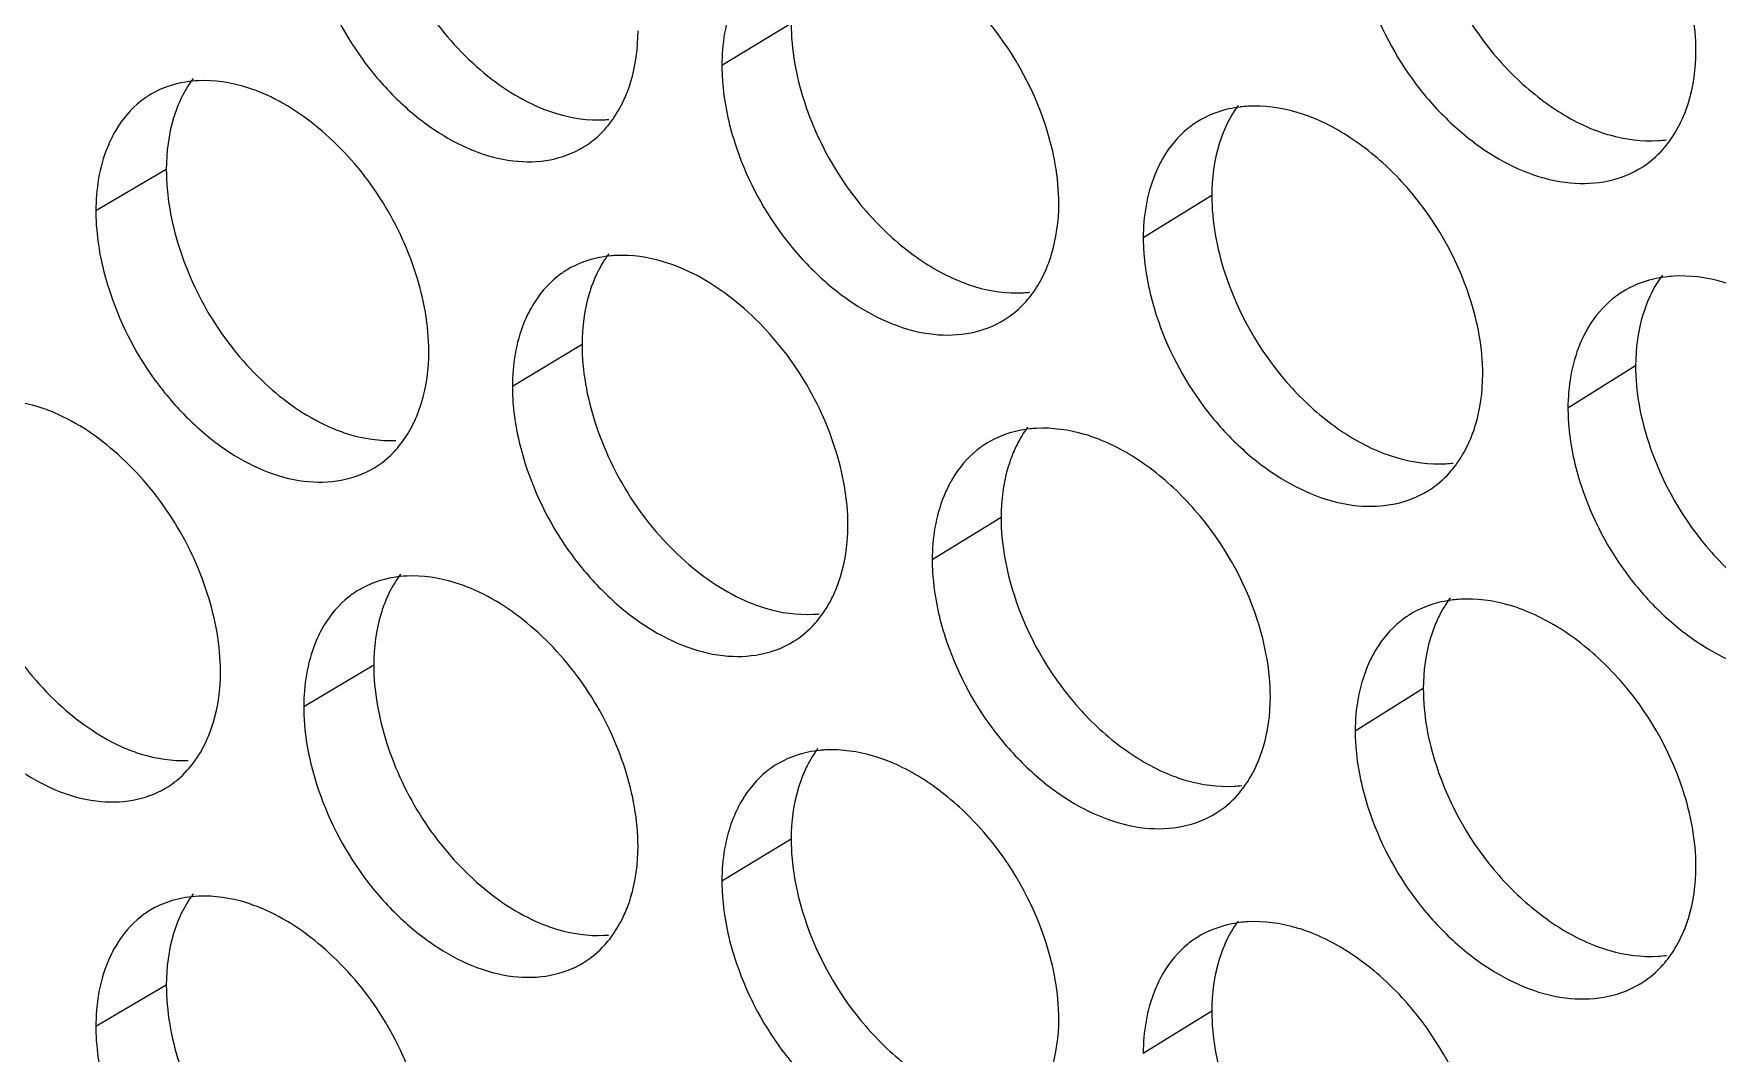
# Model space of a CAD drawing. Header units: millimetres. Extents: x 1177 to 4147, y 93 to 2194.
# Drawn here: x 2615.09 to 2631.35, y 884.66 to 894.5 of the extents above; entities that cross this region are included whole.
import ezdxf

# ---------------------------------------------------------------- set-up
doc = ezdxf.new("R2010")
doc.units = ezdxf.units.MM
doc.header["$LTSCALE"] = 0.1
doc.layers.get('0').update_dxf_attribs({"lineweight": 13})
doc.layers.add('标注', color=251, linetype='Continuous', lineweight=9)

# ---------------------------------------------------------------- blocks, each defined once
blk = doc.blocks.new('02')
at = {"layer": '标注'}
for p, q in [((4515.425, 869.27), (4514.47, 868.691)), ((4506.808, 867.255), (4505.836, 866.684)), ((4506.808, 867.255), (4505.836, 866.684)), ((4521.226, 866.896), (4520.281, 866.314)), ((4512.541, 864.841), (4511.58, 864.265)), ((4512.541, 864.841), (4511.58, 864.265)), ((4527.071, 864.55), (4526.138, 863.963)), ((4518.32, 862.454), (4517.37, 861.874)), ((4518.32, 862.454), (4517.37, 861.874)), ((4509.669, 860.42), (4508.703, 859.846)), ((4524.143, 860.095), (4523.204, 859.51)), ((4524.143, 860.095), (4523.204, 859.51)), ((4515.425, 858.02), (4514.47, 857.441)), ((4506.808, 856.005), (4505.836, 855.434)), ((4521.226, 855.646), (4520.281, 855.064))]:
    blk.add_line(p, q, dxfattribs=at)
for centre, radius, start, end in [((4512.763, 869.58), 1.64, 272.8765, 275.2009), ((4521.82, 866.451), 1.68, 93.2591, 96.8777), ((4527.279, 869.34), 1.689, 273.4759, 277.4824), ((4513.09, 864.418), 1.654, 92.9003, 95.1818), ((4513.09, 864.418), 1.654, 92.9003, 95.1818), ((4527.696, 864.084), 1.703, 93.4995, 97.4403), ((4518.536, 867.211), 1.657, 273.1165, 276.3409), ((4518.899, 862.016), 1.671, 93.1402, 96.3143), ((4518.899, 862.016), 1.671, 93.1402, 96.3143), ((4524.353, 864.876), 1.681, 273.3584, 276.8634), ((4524.753, 859.635), 1.695, 93.382, 96.8256), ((4524.753, 859.635), 1.695, 93.382, 96.8256), ((4515.644, 862.767), 1.649, 272.9969, 275.7719), ((4515.644, 862.767), 1.649, 272.9969, 275.7719), ((4515.989, 857.589), 1.662, 93.0207, 95.749), ((4521.439, 860.412), 1.666, 273.2354, 276.9082), ((4521.439, 860.412), 1.666, 273.2354, 276.9082), ((4521.82, 855.201), 1.68, 93.2591, 96.8777), ((4512.763, 858.33), 1.64, 272.8765, 275.2009), ((4527.279, 858.09), 1.689, 273.4759, 277.4824), ((4527.279, 858.09), 1.689, 273.4759, 277.4824)]:
    blk.add_arc(centre, radius, start, end, dxfattribs=at)
for points, knots in [([(4527.903, 868.888), (4527.903, 869.249), (4527.725, 870.188), (4527.096, 871.278), (4526.268, 872.045), (4525.793, 872.323), (4525.55, 872.42)], [0, 0, 0, 0, 0.242965, 0.633489, 0.824097, 1, 1, 1, 1]), ([(4509.669, 871.67), (4509.669, 871.309), (4509.808, 870.56), (4510.296, 869.526), (4511.027, 868.664), (4511.644, 868.243), (4511.966, 868.108)], [0, 0, 0, 0, 0.243882, 0.505596, 0.764283, 1, 1, 1, 1]), ([(4524.143, 871.345), (4524.143, 870.984), (4524.32, 870.046), (4524.944, 868.954), (4525.769, 868.186), (4526.243, 867.907), (4526.485, 867.81)], [0, 0, 0, 0, 0.243267, 0.6339, 0.824316, 1, 1, 1, 1]), ([(4519.116, 866.787), (4519.116, 867.148), (4518.939, 868.087), (4518.318, 869.181), (4517.499, 869.954), (4517.029, 870.237), (4516.789, 870.335)], [0, 0, 0, 0, 0.243452, 0.63453, 0.824864, 1, 1, 1, 1]), ([(4508.88, 870.028), (4509.023, 869.578), (4509.35, 868.933), (4509.962, 868.227), (4510.615, 867.683), (4511.366, 867.348), (4512.099, 867.362), (4512.418, 867.479), (4512.556, 867.562)], [0, 0, 0, 0, 0.285826, 0.427621, 0.562871, 0.799523, 0.902937, 1, 1, 1, 1]), ([(4514.748, 869.807), (4514.702, 869.73), (4514.532, 869.382), (4514.47, 868.987), (4514.47, 868.691)], [0, 0, 0, 0, 0.232969, 1, 1, 1, 1]), ([(4523.385, 869.694), (4523.532, 869.241), (4523.869, 868.595), (4524.5, 867.895), (4525.173, 867.357), (4525.946, 867.037), (4526.693, 867.071), (4527.017, 867.198), (4527.156, 867.286)], [0, 0, 0, 0, 0.283814, 0.425007, 0.559995, 0.797345, 0.901745, 1, 1, 1, 1]), ([(4513.134, 868.251), (4513.164, 868.318), (4513.272, 868.613), (4513.313, 868.931), (4513.313, 869.17)], [0, 0, 0, 0, 0.235903, 1, 1, 1, 1]), ([(4515.425, 869.27), (4515.425, 868.909), (4515.6, 867.97), (4516.216, 866.874), (4517.032, 866.1), (4517.5, 865.817), (4517.74, 865.719)], [0, 0, 0, 0, 0.243755, 0.63494, 0.825083, 1, 1, 1, 1]), ([(4527.721, 867.967), (4527.752, 868.035), (4527.861, 868.33), (4527.903, 868.648), (4527.903, 868.888)], [0, 0, 0, 0, 0.236641, 1, 1, 1, 1]), ([(4514.47, 868.691), (4514.47, 868.605), (4514.487, 868.243), (4514.564, 867.886), (4514.648, 867.624)], [0, 0, 0, 0, 0.239271, 1, 1, 1, 1]), ([(4507.251, 868.481), (4507.192, 868.478), (4506.965, 868.456), (4506.741, 868.38), (4506.595, 868.294)], [0, 0, 0, 0, 0.258729, 1, 1, 1, 1]), ([(4507.251, 868.481), (4507.192, 868.478), (4506.965, 868.456), (4506.741, 868.38), (4506.595, 868.294)], [0, 0, 0, 0, 0.258729, 1, 1, 1, 1]), ([(4507.178, 868.513), (4507.159, 868.487), (4507.084, 868.381), (4507.023, 868.265), (4506.984, 868.175)], [0, 0, 0, 0, 0.244083, 1, 1, 1, 1]), ([(4507.178, 868.513), (4507.159, 868.487), (4507.084, 868.381), (4507.023, 868.265), (4506.984, 868.175)], [0, 0, 0, 0, 0.244083, 1, 1, 1, 1]), ([(4508.128, 868.311), (4508.055, 868.342), (4507.774, 868.445), (4507.471, 868.491), (4507.251, 868.481)], [0, 0, 0, 0, 0.26624, 1, 1, 1, 1]), ([(4508.128, 868.311), (4508.055, 868.342), (4507.774, 868.445), (4507.471, 868.491), (4507.251, 868.481)], [0, 0, 0, 0, 0.26624, 1, 1, 1, 1]), ([(4506.595, 868.294), (4506.547, 868.265), (4506.356, 868.135), (4506.204, 867.952), (4506.115, 867.803)], [0, 0, 0, 0, 0.245038, 1, 1, 1, 1]), ([(4506.595, 868.294), (4506.547, 868.265), (4506.356, 868.135), (4506.204, 867.952), (4506.115, 867.803)], [0, 0, 0, 0, 0.245038, 1, 1, 1, 1]), ([(4510.428, 864.747), (4510.428, 865.108), (4510.288, 865.857), (4509.799, 866.891), (4509.067, 867.753), (4508.45, 868.176), (4508.128, 868.311)], [0, 0, 0, 0, 0.243745, 0.505466, 0.764291, 1, 1, 1, 1]), ([(4510.428, 864.747), (4510.428, 865.108), (4510.288, 865.857), (4509.799, 866.891), (4509.067, 867.753), (4508.45, 868.176), (4508.128, 868.311)], [0, 0, 0, 0, 0.243745, 0.505466, 0.764291, 1, 1, 1, 1]), ([(4512.944, 867.918), (4513, 867.995), (4513.067, 868.105), (4513.121, 868.22), (4513.134, 868.251)], [0, 0, 0, 0, 0.743715, 1, 1, 1, 1]), ([(4506.984, 868.175), (4506.955, 868.107), (4506.848, 867.812), (4506.808, 867.495), (4506.808, 867.255)], [0, 0, 0, 0, 0.235516, 1, 1, 1, 1]), ([(4506.984, 868.175), (4506.955, 868.107), (4506.848, 867.812), (4506.808, 867.495), (4506.808, 867.255)], [0, 0, 0, 0, 0.235516, 1, 1, 1, 1]), ([(4511.966, 868.108), (4512.039, 868.078), (4512.321, 867.976), (4512.625, 867.931), (4512.845, 867.942)], [0, 0, 0, 0, 0.265834, 1, 1, 1, 1]), ([(4521.619, 868.118), (4521.566, 868.112), (4521.361, 868.077), (4521.163, 867.999), (4521.032, 867.918)], [0, 0, 0, 0, 0.256832, 1, 1, 1, 1]), ([(4522.619, 867.968), (4522.544, 867.998), (4522.257, 868.098), (4521.947, 868.14), (4521.724, 868.128)], [0, 0, 0, 0, 0.26544, 1, 1, 1, 1]), ([(4524.963, 864.431), (4524.963, 864.791), (4524.785, 865.73), (4524.159, 866.822), (4523.334, 867.591), (4522.86, 867.871), (4522.619, 867.968)], [0, 0, 0, 0, 0.243126, 0.633835, 0.824352, 1, 1, 1, 1]), ([(4506.115, 867.803), (4506.069, 867.726), (4505.898, 867.377), (4505.836, 866.981), (4505.836, 866.684)], [0, 0, 0, 0, 0.232263, 1, 1, 1, 1]), ([(4506.115, 867.803), (4506.069, 867.726), (4505.898, 867.377), (4505.836, 866.981), (4505.836, 866.684)], [0, 0, 0, 0, 0.232263, 1, 1, 1, 1]), ([(4512.556, 867.562), (4512.668, 867.63), (4512.806, 867.745), (4512.917, 867.882), (4512.944, 867.918)], [0, 0, 0, 0, 0.744496, 1, 1, 1, 1]), ([(4521.032, 867.918), (4520.984, 867.889), (4520.798, 867.756), (4520.648, 867.575), (4520.56, 867.427)], [0, 0, 0, 0, 0.245581, 1, 1, 1, 1]), ([(4521.406, 867.818), (4521.376, 867.75), (4521.267, 867.454), (4521.226, 867.136), (4521.226, 866.896)], [0, 0, 0, 0, 0.236256, 1, 1, 1, 1]), ([(4526.485, 867.81), (4526.56, 867.781), (4526.848, 867.682), (4527.158, 867.641), (4527.381, 867.654)], [0, 0, 0, 0, 0.265051, 1, 1, 1, 1]), ([(4514.648, 867.624), (4514.793, 867.173), (4515.124, 866.527), (4515.744, 865.824), (4516.404, 865.282), (4517.165, 864.953), (4517.903, 864.975), (4518.224, 865.096), (4518.362, 865.181)], [0, 0, 0, 0, 0.285015, 0.426566, 0.56171, 0.798641, 0.902454, 1, 1, 1, 1]), ([(4527.156, 867.286), (4527.265, 867.355), (4527.399, 867.47), (4527.507, 867.605), (4527.534, 867.641)], [0, 0, 0, 0, 0.745148, 1, 1, 1, 1]), ([(4506.808, 867.255), (4506.808, 866.894), (4506.946, 866.145), (4507.432, 865.111), (4508.16, 864.247), (4508.775, 863.824), (4509.096, 863.688)], [0, 0, 0, 0, 0.24405, 0.505923, 0.764587, 1, 1, 1, 1]), ([(4506.808, 867.255), (4506.808, 866.894), (4506.946, 866.145), (4507.432, 865.111), (4508.16, 864.247), (4508.775, 863.824), (4509.096, 863.688)], [0, 0, 0, 0, 0.24405, 0.505923, 0.764587, 1, 1, 1, 1]), ([(4520.56, 867.427), (4520.514, 867.349), (4520.344, 867.002), (4520.281, 866.609), (4520.281, 866.314)], [0, 0, 0, 0, 0.233434, 1, 1, 1, 1]), ([(4518.936, 865.866), (4518.965, 865.934), (4519.074, 866.229), (4519.116, 866.547), (4519.116, 866.787)], [0, 0, 0, 0, 0.236199, 1, 1, 1, 1]), ([(4521.226, 866.896), (4521.226, 866.536), (4521.402, 865.597), (4522.024, 864.504), (4522.845, 863.733), (4523.318, 863.453), (4523.559, 863.356)], [0, 0, 0, 0, 0.243429, 0.634245, 0.824571, 1, 1, 1, 1]), ([(4505.836, 866.684), (4505.836, 866.597), (4505.853, 866.236), (4505.93, 865.878), (4506.013, 865.615)], [0, 0, 0, 0, 0.239158, 1, 1, 1, 1]), ([(4505.836, 866.684), (4505.836, 866.597), (4505.853, 866.236), (4505.93, 865.878), (4506.013, 865.615)], [0, 0, 0, 0, 0.239158, 1, 1, 1, 1]), ([(4512.909, 866.093), (4512.852, 866.017), (4512.786, 865.907), (4512.732, 865.792), (4512.719, 865.762)], [0, 0, 0, 0, 0.743694, 1, 1, 1, 1]), ([(4512.909, 866.093), (4512.852, 866.017), (4512.786, 865.907), (4512.732, 865.792), (4512.719, 865.762)], [0, 0, 0, 0, 0.743694, 1, 1, 1, 1]), ([(4520.281, 866.314), (4520.281, 866.227), (4520.299, 865.866), (4520.377, 865.509), (4520.461, 865.247)], [0, 0, 0, 0, 0.239348, 1, 1, 1, 1]), ([(4512.336, 865.873), (4512.288, 865.844), (4512.099, 865.713), (4511.948, 865.531), (4511.859, 865.382)], [0, 0, 0, 0, 0.245262, 1, 1, 1, 1]), ([(4512.336, 865.873), (4512.288, 865.844), (4512.099, 865.713), (4511.948, 865.531), (4511.859, 865.382)], [0, 0, 0, 0, 0.245262, 1, 1, 1, 1]), ([(4512.941, 866.065), (4512.887, 866.06), (4512.676, 866.03), (4512.472, 865.954), (4512.336, 865.873)], [0, 0, 0, 0, 0.257466, 1, 1, 1, 1]), ([(4512.941, 866.065), (4512.887, 866.06), (4512.676, 866.03), (4512.472, 865.954), (4512.336, 865.873)], [0, 0, 0, 0, 0.257466, 1, 1, 1, 1]), ([(4513.891, 865.904), (4513.817, 865.934), (4513.533, 866.036), (4513.228, 866.081), (4513.007, 866.069)], [0, 0, 0, 0, 0.265915, 1, 1, 1, 1]), ([(4513.891, 865.904), (4513.817, 865.934), (4513.533, 866.036), (4513.228, 866.081), (4513.007, 866.069)], [0, 0, 0, 0, 0.265915, 1, 1, 1, 1]), ([(4516.208, 862.35), (4516.208, 862.711), (4516.067, 863.46), (4515.574, 864.491), (4514.836, 865.351), (4514.214, 865.77), (4513.891, 865.904)], [0, 0, 0, 0, 0.243409, 0.504813, 0.763684, 1, 1, 1, 1]), ([(4516.208, 862.35), (4516.208, 862.711), (4516.067, 863.46), (4515.574, 864.491), (4514.836, 865.351), (4514.214, 865.77), (4513.891, 865.904)], [0, 0, 0, 0, 0.243409, 0.504813, 0.763684, 1, 1, 1, 1]), ([(4518.75, 865.541), (4518.805, 865.616), (4518.87, 865.724), (4518.923, 865.837), (4518.936, 865.866)], [0, 0, 0, 0, 0.744058, 1, 1, 1, 1]), ([(4512.719, 865.762), (4512.69, 865.694), (4512.582, 865.399), (4512.541, 865.081), (4512.541, 864.841)], [0, 0, 0, 0, 0.235813, 1, 1, 1, 1]), ([(4512.719, 865.762), (4512.69, 865.694), (4512.582, 865.399), (4512.541, 865.081), (4512.541, 864.841)], [0, 0, 0, 0, 0.235813, 1, 1, 1, 1]), ([(4517.74, 865.719), (4517.814, 865.688), (4518.098, 865.588), (4518.405, 865.544), (4518.626, 865.557)], [0, 0, 0, 0, 0.265516, 1, 1, 1, 1]), ([(4527.475, 865.773), (4527.422, 865.766), (4527.215, 865.729), (4527.016, 865.648), (4526.884, 865.565)], [0, 0, 0, 0, 0.256726, 1, 1, 1, 1]), ([(4528.493, 865.629), (4528.417, 865.659), (4528.127, 865.757), (4527.816, 865.798), (4527.592, 865.784)], [0, 0, 0, 0, 0.265131, 1, 1, 1, 1]), ([(4506.013, 865.615), (4506.155, 865.165), (4506.48, 864.521), (4507.089, 863.814), (4507.737, 863.268), (4508.484, 862.931), (4509.215, 862.941), (4509.533, 863.056), (4509.67, 863.138)], [0, 0, 0, 0, 0.286235, 0.428153, 0.563457, 0.799968, 0.903181, 1, 1, 1, 1]), ([(4506.013, 865.615), (4506.155, 865.165), (4506.48, 864.521), (4507.089, 863.814), (4507.737, 863.268), (4508.484, 862.931), (4509.215, 862.941), (4509.533, 863.056), (4509.67, 863.138)], [0, 0, 0, 0, 0.286235, 0.428153, 0.563457, 0.799968, 0.903181, 1, 1, 1, 1]), ([(4518.362, 865.181), (4518.475, 865.25), (4518.612, 865.367), (4518.723, 865.505), (4518.75, 865.541)], [0, 0, 0, 0, 0.744664, 1, 1, 1, 1]), ([(4526.884, 865.565), (4526.838, 865.536), (4526.659, 865.407), (4526.513, 865.233), (4526.427, 865.091)], [0, 0, 0, 0, 0.246012, 1, 1, 1, 1]), ([(4527.253, 865.473), (4527.223, 865.404), (4527.113, 865.109), (4527.071, 864.79), (4527.071, 864.55)], [0, 0, 0, 0, 0.236551, 1, 1, 1, 1]), ([(4511.859, 865.382), (4511.813, 865.305), (4511.643, 864.957), (4511.58, 864.562), (4511.58, 864.265)], [0, 0, 0, 0, 0.232735, 1, 1, 1, 1]), ([(4511.859, 865.382), (4511.813, 865.305), (4511.643, 864.957), (4511.58, 864.562), (4511.58, 864.265)], [0, 0, 0, 0, 0.232735, 1, 1, 1, 1]), ([(4520.461, 865.247), (4520.608, 864.795), (4520.943, 864.149), (4521.57, 863.447), (4522.239, 862.908), (4523.008, 862.586), (4523.752, 862.616), (4524.075, 862.741), (4524.214, 862.827)], [0, 0, 0, 0, 0.284212, 0.425524, 0.560563, 0.797774, 0.901979, 1, 1, 1, 1]), ([(4526.427, 865.091), (4526.379, 865.013), (4526.203, 864.663), (4526.138, 864.263), (4526.138, 863.963)], [0, 0, 0, 0, 0.233654, 1, 1, 1, 1]), ([(4510.25, 863.828), (4510.28, 863.896), (4510.387, 864.19), (4510.428, 864.508), (4510.428, 864.747)], [0, 0, 0, 0, 0.235754, 1, 1, 1, 1]), ([(4510.25, 863.828), (4510.28, 863.896), (4510.387, 864.19), (4510.428, 864.508), (4510.428, 864.747)], [0, 0, 0, 0, 0.235754, 1, 1, 1, 1]), ([(4512.541, 864.841), (4512.541, 864.48), (4512.681, 863.732), (4513.171, 862.699), (4513.905, 861.838), (4514.524, 861.419), (4514.847, 861.285)], [0, 0, 0, 0, 0.243714, 0.505271, 0.763981, 1, 1, 1, 1]), ([(4512.541, 864.841), (4512.541, 864.48), (4512.681, 863.732), (4513.171, 862.699), (4513.905, 861.838), (4514.524, 861.419), (4514.847, 861.285)], [0, 0, 0, 0, 0.243714, 0.505271, 0.763981, 1, 1, 1, 1]), ([(4527.071, 864.55), (4527.071, 864.19), (4527.249, 863.252), (4527.876, 862.16), (4528.704, 861.395), (4529.179, 861.117), (4529.422, 861.021)], [0, 0, 0, 0, 0.243106, 0.633556, 0.824063, 1, 1, 1, 1]), ([(4511.58, 864.265), (4511.58, 864.179), (4511.597, 863.817), (4511.675, 863.46), (4511.758, 863.198)], [0, 0, 0, 0, 0.239233, 1, 1, 1, 1]), ([(4511.58, 864.265), (4511.58, 864.179), (4511.597, 863.817), (4511.675, 863.46), (4511.758, 863.198)], [0, 0, 0, 0, 0.239233, 1, 1, 1, 1]), ([(4524.782, 863.51), (4524.812, 863.578), (4524.921, 863.873), (4524.963, 864.191), (4524.963, 864.431)], [0, 0, 0, 0, 0.236494, 1, 1, 1, 1]), ([(4505.264, 863.9), (4505.191, 863.931), (4504.912, 864.035), (4504.609, 864.082), (4504.391, 864.072)], [0, 0, 0, 0, 0.266406, 1, 1, 1, 1]), ([(4507.555, 860.331), (4507.555, 860.692), (4507.415, 861.441), (4506.928, 862.475), (4506.199, 863.34), (4505.585, 863.764), (4505.264, 863.9)], [0, 0, 0, 0, 0.243914, 0.505794, 0.764596, 1, 1, 1, 1]), ([(4510.058, 863.492), (4510.115, 863.569), (4510.183, 863.68), (4510.237, 863.797), (4510.25, 863.828)], [0, 0, 0, 0, 0.74354, 1, 1, 1, 1]), ([(4510.058, 863.492), (4510.115, 863.569), (4510.183, 863.68), (4510.237, 863.797), (4510.25, 863.828)], [0, 0, 0, 0, 0.74354, 1, 1, 1, 1]), ([(4526.138, 863.963), (4526.138, 863.877), (4526.155, 863.516), (4526.234, 863.159), (4526.319, 862.897)], [0, 0, 0, 0, 0.239426, 1, 1, 1, 1]), ([(4509.096, 863.688), (4509.169, 863.658), (4509.449, 863.555), (4509.753, 863.509), (4509.971, 863.52)], [0, 0, 0, 0, 0.265996, 1, 1, 1, 1]), ([(4509.096, 863.688), (4509.169, 863.658), (4509.449, 863.555), (4509.753, 863.509), (4509.971, 863.52)], [0, 0, 0, 0, 0.265996, 1, 1, 1, 1]), ([(4518.715, 863.677), (4518.662, 863.671), (4518.455, 863.638), (4518.255, 863.561), (4518.122, 863.48)], [0, 0, 0, 0, 0.257038, 1, 1, 1, 1]), ([(4518.715, 863.677), (4518.662, 863.671), (4518.455, 863.638), (4518.255, 863.561), (4518.122, 863.48)], [0, 0, 0, 0, 0.257038, 1, 1, 1, 1]), ([(4518.684, 863.7), (4518.63, 863.625), (4518.565, 863.518), (4518.512, 863.405), (4518.499, 863.376)], [0, 0, 0, 0, 0.744038, 1, 1, 1, 1]), ([(4518.684, 863.7), (4518.63, 863.625), (4518.565, 863.518), (4518.512, 863.405), (4518.499, 863.376)], [0, 0, 0, 0, 0.744038, 1, 1, 1, 1]), ([(4519.698, 863.523), (4519.624, 863.553), (4519.338, 863.654), (4519.03, 863.697), (4518.807, 863.685)], [0, 0, 0, 0, 0.265596, 1, 1, 1, 1]), ([(4519.698, 863.523), (4519.624, 863.553), (4519.338, 863.654), (4519.03, 863.697), (4518.807, 863.685)], [0, 0, 0, 0, 0.265596, 1, 1, 1, 1]), ([(4509.67, 863.138), (4509.782, 863.205), (4509.92, 863.32), (4510.031, 863.456), (4510.058, 863.492)], [0, 0, 0, 0, 0.744409, 1, 1, 1, 1]), ([(4509.67, 863.138), (4509.782, 863.205), (4509.92, 863.32), (4510.031, 863.456), (4510.058, 863.492)], [0, 0, 0, 0, 0.744409, 1, 1, 1, 1]), ([(4518.122, 863.48), (4518.074, 863.45), (4517.887, 863.318), (4517.737, 863.137), (4517.649, 862.988)], [0, 0, 0, 0, 0.245477, 1, 1, 1, 1]), ([(4518.122, 863.48), (4518.074, 863.45), (4517.887, 863.318), (4517.737, 863.137), (4517.649, 862.988)], [0, 0, 0, 0, 0.245477, 1, 1, 1, 1]), ([(4518.499, 863.376), (4518.469, 863.308), (4518.361, 863.012), (4518.32, 862.694), (4518.32, 862.454)], [0, 0, 0, 0, 0.236109, 1, 1, 1, 1]), ([(4518.499, 863.376), (4518.469, 863.308), (4518.361, 863.012), (4518.32, 862.694), (4518.32, 862.454)], [0, 0, 0, 0, 0.236109, 1, 1, 1, 1]), ([(4522.034, 859.98), (4522.034, 860.341), (4521.856, 861.28), (4521.233, 862.373), (4520.411, 863.144), (4519.939, 863.425), (4519.698, 863.523)], [0, 0, 0, 0, 0.243289, 0.634182, 0.824608, 1, 1, 1, 1]), ([(4522.034, 859.98), (4522.034, 860.341), (4521.856, 861.28), (4521.233, 862.373), (4520.411, 863.144), (4519.939, 863.425), (4519.698, 863.523)], [0, 0, 0, 0, 0.243289, 0.634182, 0.824608, 1, 1, 1, 1]), ([(4523.559, 863.356), (4523.633, 863.326), (4523.92, 863.227), (4524.229, 863.185), (4524.452, 863.198)], [0, 0, 0, 0, 0.265204, 1, 1, 1, 1]), ([(4524.591, 863.179), (4524.647, 863.255), (4524.714, 863.364), (4524.769, 863.48), (4524.782, 863.51)], [0, 0, 0, 0, 0.744156, 1, 1, 1, 1]), ([(4511.758, 863.198), (4511.902, 862.747), (4512.231, 862.102), (4512.847, 861.397), (4513.504, 860.854), (4514.26, 860.522), (4514.996, 860.54), (4515.316, 860.659), (4515.454, 860.743)], [0, 0, 0, 0, 0.28542, 0.427092, 0.562289, 0.79908, 0.902694, 1, 1, 1, 1]), ([(4511.758, 863.198), (4511.902, 862.747), (4512.231, 862.102), (4512.847, 861.397), (4513.504, 860.854), (4514.26, 860.522), (4514.996, 860.54), (4515.316, 860.659), (4515.454, 860.743)], [0, 0, 0, 0, 0.28542, 0.427092, 0.562289, 0.79908, 0.902694, 1, 1, 1, 1]), ([(4524.214, 862.827), (4524.323, 862.895), (4524.456, 863.01), (4524.565, 863.144), (4524.591, 863.179)], [0, 0, 0, 0, 0.745099, 1, 1, 1, 1]), ([(4503.958, 862.847), (4503.958, 862.486), (4504.096, 861.737), (4504.579, 860.702), (4505.304, 859.836), (4505.917, 859.411), (4506.237, 859.275)], [0, 0, 0, 0, 0.244219, 0.506251, 0.764892, 1, 1, 1, 1]), ([(4517.649, 862.988), (4517.603, 862.911), (4517.433, 862.564), (4517.37, 862.17), (4517.37, 861.874)], [0, 0, 0, 0, 0.233202, 1, 1, 1, 1]), ([(4517.649, 862.988), (4517.603, 862.911), (4517.433, 862.564), (4517.37, 862.17), (4517.37, 861.874)], [0, 0, 0, 0, 0.233202, 1, 1, 1, 1]), ([(4526.319, 862.897), (4526.467, 862.445), (4526.807, 861.798), (4527.441, 861.099), (4528.118, 860.562), (4528.895, 860.246), (4529.645, 860.284), (4529.97, 860.413), (4530.11, 860.502)], [0, 0, 0, 0, 0.283418, 0.424493, 0.559431, 0.79692, 0.901513, 1, 1, 1, 1]), ([(4518.32, 862.454), (4518.32, 862.094), (4518.495, 861.155), (4519.114, 860.06), (4519.933, 859.288), (4520.403, 859.007), (4520.644, 858.909)], [0, 0, 0, 0, 0.243591, 0.634592, 0.824826, 1, 1, 1, 1]), ([(4518.32, 862.454), (4518.32, 862.094), (4518.495, 861.155), (4519.114, 860.06), (4519.933, 859.288), (4520.403, 859.007), (4520.644, 858.909)], [0, 0, 0, 0, 0.243591, 0.634592, 0.824826, 1, 1, 1, 1]), ([(4516.029, 861.43), (4516.059, 861.498), (4516.167, 861.793), (4516.208, 862.11), (4516.208, 862.35)], [0, 0, 0, 0, 0.236051, 1, 1, 1, 1]), ([(4516.029, 861.43), (4516.059, 861.498), (4516.167, 861.793), (4516.208, 862.11), (4516.208, 862.35)], [0, 0, 0, 0, 0.236051, 1, 1, 1, 1]), ([(4510.038, 861.675), (4509.981, 861.598), (4509.913, 861.487), (4509.859, 861.37), (4509.846, 861.34)], [0, 0, 0, 0, 0.74352, 1, 1, 1, 1]), ([(4517.37, 861.874), (4517.37, 861.787), (4517.387, 861.426), (4517.465, 861.069), (4517.549, 860.807)], [0, 0, 0, 0, 0.23931, 1, 1, 1, 1]), ([(4517.37, 861.874), (4517.37, 861.787), (4517.387, 861.426), (4517.465, 861.069), (4517.549, 860.807)], [0, 0, 0, 0, 0.23931, 1, 1, 1, 1]), ([(4509.46, 861.455), (4509.412, 861.426), (4509.222, 861.295), (4509.07, 861.113), (4508.981, 860.964)], [0, 0, 0, 0, 0.245151, 1, 1, 1, 1]), ([(4510.123, 861.647), (4510.064, 861.644), (4509.833, 861.621), (4509.608, 861.543), (4509.46, 861.455)], [0, 0, 0, 0, 0.258753, 1, 1, 1, 1]), ([(4511.004, 861.479), (4510.93, 861.51), (4510.648, 861.612), (4510.343, 861.658), (4510.123, 861.647)], [0, 0, 0, 0, 0.266077, 1, 1, 1, 1]), ([(4513.313, 857.92), (4513.313, 858.281), (4513.172, 859.03), (4512.681, 860.063), (4511.946, 860.924), (4511.327, 861.344), (4511.004, 861.479)], [0, 0, 0, 0, 0.243576, 0.505139, 0.763987, 1, 1, 1, 1]), ([(4509.846, 861.34), (4509.817, 861.272), (4509.709, 860.977), (4509.669, 860.66), (4509.669, 860.42)], [0, 0, 0, 0, 0.235665, 1, 1, 1, 1]), ([(4514.847, 861.285), (4514.921, 861.255), (4515.204, 861.153), (4515.51, 861.109), (4515.73, 861.121)], [0, 0, 0, 0, 0.265674, 1, 1, 1, 1]), ([(4514.847, 861.285), (4514.921, 861.255), (4515.204, 861.153), (4515.51, 861.109), (4515.73, 861.121)], [0, 0, 0, 0, 0.265674, 1, 1, 1, 1]), ([(4515.841, 861.101), (4515.897, 861.177), (4515.963, 861.286), (4516.016, 861.4), (4516.029, 861.43)], [0, 0, 0, 0, 0.743887, 1, 1, 1, 1]), ([(4515.841, 861.101), (4515.897, 861.177), (4515.963, 861.286), (4516.016, 861.4), (4516.029, 861.43)], [0, 0, 0, 0, 0.743887, 1, 1, 1, 1]), ([(4524.551, 861.318), (4524.497, 861.312), (4524.288, 861.276), (4524.086, 861.197), (4523.953, 861.113)], [0, 0, 0, 0, 0.256955, 1, 1, 1, 1]), ([(4524.551, 861.318), (4524.497, 861.312), (4524.288, 861.276), (4524.086, 861.197), (4523.953, 861.113)], [0, 0, 0, 0, 0.256955, 1, 1, 1, 1]), ([(4524.514, 861.347), (4524.458, 861.271), (4524.391, 861.162), (4524.337, 861.046), (4524.324, 861.017)], [0, 0, 0, 0, 0.744132, 1, 1, 1, 1]), ([(4524.514, 861.347), (4524.458, 861.271), (4524.391, 861.162), (4524.337, 861.046), (4524.324, 861.017)], [0, 0, 0, 0, 0.744132, 1, 1, 1, 1]), ([(4525.55, 861.17), (4525.475, 861.2), (4525.187, 861.299), (4524.876, 861.341), (4524.653, 861.327)], [0, 0, 0, 0, 0.265285, 1, 1, 1, 1]), ([(4525.55, 861.17), (4525.475, 861.2), (4525.187, 861.299), (4524.876, 861.341), (4524.653, 861.327)], [0, 0, 0, 0, 0.265285, 1, 1, 1, 1]), ([(4503.157, 861.209), (4503.298, 860.76), (4503.621, 860.115), (4504.227, 859.408), (4504.871, 858.861), (4505.614, 858.521), (4506.341, 858.527), (4506.658, 858.64), (4506.795, 858.72)], [0, 0, 0, 0, 0.286646, 0.428688, 0.564047, 0.800418, 0.903427, 1, 1, 1, 1]), ([(4515.454, 860.743), (4515.566, 860.811), (4515.703, 860.928), (4515.814, 861.065), (4515.841, 861.101)], [0, 0, 0, 0, 0.744581, 1, 1, 1, 1]), ([(4515.454, 860.743), (4515.566, 860.811), (4515.703, 860.928), (4515.814, 861.065), (4515.841, 861.101)], [0, 0, 0, 0, 0.744581, 1, 1, 1, 1]), ([(4523.953, 861.113), (4523.907, 861.084), (4523.727, 860.956), (4523.581, 860.783), (4523.494, 860.641)], [0, 0, 0, 0, 0.245938, 1, 1, 1, 1]), ([(4523.953, 861.113), (4523.907, 861.084), (4523.727, 860.956), (4523.581, 860.783), (4523.494, 860.641)], [0, 0, 0, 0, 0.245938, 1, 1, 1, 1]), ([(4524.324, 861.017), (4524.294, 860.949), (4524.185, 860.653), (4524.143, 860.335), (4524.143, 860.095)], [0, 0, 0, 0, 0.236404, 1, 1, 1, 1]), ([(4524.324, 861.017), (4524.294, 860.949), (4524.185, 860.653), (4524.143, 860.335), (4524.143, 860.095)], [0, 0, 0, 0, 0.236404, 1, 1, 1, 1]), ([(4527.903, 857.638), (4527.903, 857.999), (4527.725, 858.938), (4527.096, 860.028), (4526.268, 860.795), (4525.793, 861.073), (4525.55, 861.17)], [0, 0, 0, 0, 0.242965, 0.633489, 0.824097, 1, 1, 1, 1]), ([(4527.903, 857.638), (4527.903, 857.999), (4527.725, 858.938), (4527.096, 860.028), (4526.268, 860.795), (4525.793, 861.073), (4525.55, 861.17)], [0, 0, 0, 0, 0.242965, 0.633489, 0.824097, 1, 1, 1, 1]), ([(4508.981, 860.964), (4508.935, 860.887), (4508.765, 860.538), (4508.703, 860.143), (4508.703, 859.846)], [0, 0, 0, 0, 0.2325, 1, 1, 1, 1]), ([(4517.549, 860.807), (4517.695, 860.356), (4518.028, 859.71), (4518.651, 859.007), (4519.316, 858.466), (4520.081, 858.141), (4520.822, 858.167), (4521.144, 858.29), (4521.283, 858.376)], [0, 0, 0, 0, 0.284613, 0.426043, 0.561135, 0.798206, 0.902216, 1, 1, 1, 1]), ([(4517.549, 860.807), (4517.695, 860.356), (4518.028, 859.71), (4518.651, 859.007), (4519.316, 858.466), (4520.081, 858.141), (4520.822, 858.167), (4521.144, 858.29), (4521.283, 858.376)], [0, 0, 0, 0, 0.284613, 0.426043, 0.561135, 0.798206, 0.902216, 1, 1, 1, 1]), ([(4523.494, 860.641), (4523.447, 860.563), (4523.27, 860.212), (4523.204, 859.81), (4523.204, 859.51)], [0, 0, 0, 0, 0.233396, 1, 1, 1, 1]), ([(4523.494, 860.641), (4523.447, 860.563), (4523.27, 860.212), (4523.204, 859.81), (4523.204, 859.51)], [0, 0, 0, 0, 0.233396, 1, 1, 1, 1]), ([(4507.378, 859.412), (4507.407, 859.48), (4507.514, 859.774), (4507.555, 860.091), (4507.555, 860.331)], [0, 0, 0, 0, 0.235606, 1, 1, 1, 1]), ([(4509.669, 860.42), (4509.669, 860.059), (4509.808, 859.31), (4510.296, 858.276), (4511.027, 857.414), (4511.644, 856.993), (4511.966, 856.858)], [0, 0, 0, 0, 0.243882, 0.505596, 0.764283, 1, 1, 1, 1]), ([(4524.143, 860.095), (4524.143, 859.734), (4524.32, 858.796), (4524.944, 857.704), (4525.769, 856.936), (4526.243, 856.657), (4526.485, 856.56)], [0, 0, 0, 0, 0.243267, 0.6339, 0.824316, 1, 1, 1, 1]), ([(4524.143, 860.095), (4524.143, 859.734), (4524.32, 858.796), (4524.944, 857.704), (4525.769, 856.936), (4526.243, 856.657), (4526.485, 856.56)], [0, 0, 0, 0, 0.243267, 0.6339, 0.824316, 1, 1, 1, 1]), ([(4508.703, 859.846), (4508.703, 859.76), (4508.719, 859.398), (4508.797, 859.04), (4508.88, 858.778)], [0, 0, 0, 0, 0.239196, 1, 1, 1, 1]), ([(4521.853, 859.06), (4521.883, 859.128), (4521.992, 859.423), (4522.034, 859.741), (4522.034, 859.98)], [0, 0, 0, 0, 0.236346, 1, 1, 1, 1]), ([(4521.853, 859.06), (4521.883, 859.128), (4521.992, 859.423), (4522.034, 859.741), (4522.034, 859.98)], [0, 0, 0, 0, 0.236346, 1, 1, 1, 1]), ([(4507.183, 859.073), (4507.202, 859.098), (4507.277, 859.205), (4507.339, 859.321), (4507.378, 859.412)], [0, 0, 0, 0, 0.244103, 1, 1, 1, 1]), ([(4523.204, 859.51), (4523.204, 859.423), (4523.221, 859.062), (4523.3, 858.705), (4523.385, 858.444)], [0, 0, 0, 0, 0.239387, 1, 1, 1, 1]), ([(4523.204, 859.51), (4523.204, 859.423), (4523.221, 859.062), (4523.3, 858.705), (4523.385, 858.444)], [0, 0, 0, 0, 0.239387, 1, 1, 1, 1]), ([(4506.237, 859.275), (4506.31, 859.244), (4506.589, 859.141), (4506.891, 859.095), (4507.109, 859.105)], [0, 0, 0, 0, 0.26616, 1, 1, 1, 1]), ([(4515.823, 859.243), (4515.769, 859.237), (4515.56, 859.206), (4515.358, 859.129), (4515.224, 859.048)], [0, 0, 0, 0, 0.257249, 1, 1, 1, 1]), ([(4515.791, 859.268), (4515.735, 859.193), (4515.67, 859.084), (4515.616, 858.97), (4515.604, 858.94)], [0, 0, 0, 0, 0.743867, 1, 1, 1, 1]), ([(4516.789, 859.085), (4516.715, 859.115), (4516.43, 859.216), (4516.123, 859.26), (4515.901, 859.249)], [0, 0, 0, 0, 0.265755, 1, 1, 1, 1]), ([(4506.795, 858.72), (4506.907, 858.787), (4507.045, 858.901), (4507.156, 859.037), (4507.183, 859.073)], [0, 0, 0, 0, 0.744319, 1, 1, 1, 1]), ([(4515.224, 859.048), (4515.176, 859.019), (4514.988, 858.887), (4514.837, 858.706), (4514.748, 858.557)], [0, 0, 0, 0, 0.24537, 1, 1, 1, 1]), ([(4515.604, 858.94), (4515.574, 858.872), (4515.466, 858.577), (4515.425, 858.259), (4515.425, 858.02)], [0, 0, 0, 0, 0.235961, 1, 1, 1, 1]), ([(4519.116, 855.537), (4519.116, 855.898), (4518.939, 856.837), (4518.318, 857.931), (4517.499, 858.704), (4517.029, 858.987), (4516.789, 859.085)], [0, 0, 0, 0, 0.243452, 0.63453, 0.824864, 1, 1, 1, 1]), ([(4520.644, 858.909), (4520.718, 858.879), (4521.004, 858.779), (4521.311, 858.736), (4521.533, 858.749)], [0, 0, 0, 0, 0.265359, 1, 1, 1, 1]), ([(4520.644, 858.909), (4520.718, 858.879), (4521.004, 858.779), (4521.311, 858.736), (4521.533, 858.749)], [0, 0, 0, 0, 0.265359, 1, 1, 1, 1]), ([(4508.88, 858.778), (4509.023, 858.328), (4509.35, 857.683), (4509.962, 856.977), (4510.615, 856.433), (4511.366, 856.098), (4512.099, 856.112), (4512.418, 856.229), (4512.556, 856.312)], [0, 0, 0, 0, 0.285826, 0.427621, 0.562871, 0.799523, 0.902937, 1, 1, 1, 1]), ([(4521.283, 858.376), (4521.395, 858.445), (4521.532, 858.563), (4521.643, 858.701), (4521.669, 858.738)], [0, 0, 0, 0, 0.744745, 1, 1, 1, 1]), ([(4521.283, 858.376), (4521.395, 858.445), (4521.532, 858.563), (4521.643, 858.701), (4521.669, 858.738)], [0, 0, 0, 0, 0.744745, 1, 1, 1, 1]), ([(4514.748, 858.557), (4514.702, 858.48), (4514.532, 858.132), (4514.47, 857.737), (4514.47, 857.441)], [0, 0, 0, 0, 0.232969, 1, 1, 1, 1]), ([(4523.385, 858.444), (4523.532, 857.991), (4523.869, 857.345), (4524.5, 856.645), (4525.173, 856.107), (4525.946, 855.787), (4526.693, 855.821), (4527.017, 855.948), (4527.156, 856.036)], [0, 0, 0, 0, 0.283814, 0.425007, 0.559995, 0.797345, 0.901745, 1, 1, 1, 1]), ([(4523.385, 858.444), (4523.532, 857.991), (4523.869, 857.345), (4524.5, 856.645), (4525.173, 856.107), (4525.946, 855.787), (4526.693, 855.821), (4527.017, 855.948), (4527.156, 856.036)], [0, 0, 0, 0, 0.283814, 0.425007, 0.559995, 0.797345, 0.901745, 1, 1, 1, 1]), ([(4515.425, 858.02), (4515.425, 857.659), (4515.6, 856.72), (4516.216, 855.624), (4517.032, 854.85), (4517.5, 854.567), (4517.74, 854.469)], [0, 0, 0, 0, 0.243755, 0.63494, 0.825083, 1, 1, 1, 1]), ([(4513.134, 857.001), (4513.164, 857.068), (4513.272, 857.363), (4513.313, 857.681), (4513.313, 857.92)], [0, 0, 0, 0, 0.235903, 1, 1, 1, 1]), ([(4527.721, 856.717), (4527.752, 856.785), (4527.861, 857.08), (4527.903, 857.398), (4527.903, 857.638)], [0, 0, 0, 0, 0.236641, 1, 1, 1, 1]), ([(4527.721, 856.717), (4527.752, 856.785), (4527.861, 857.08), (4527.903, 857.398), (4527.903, 857.638)], [0, 0, 0, 0, 0.236641, 1, 1, 1, 1]), ([(4507.178, 857.263), (4507.159, 857.237), (4507.084, 857.131), (4507.023, 857.015), (4506.984, 856.925)], [0, 0, 0, 0, 0.244083, 1, 1, 1, 1]), ([(4514.47, 857.441), (4514.47, 857.355), (4514.487, 856.993), (4514.564, 856.636), (4514.648, 856.374)], [0, 0, 0, 0, 0.239271, 1, 1, 1, 1]), ([(4506.595, 857.044), (4506.547, 857.015), (4506.356, 856.885), (4506.204, 856.702), (4506.115, 856.553)], [0, 0, 0, 0, 0.245038, 1, 1, 1, 1]), ([(4507.251, 857.231), (4507.192, 857.228), (4506.965, 857.206), (4506.741, 857.13), (4506.595, 857.044)], [0, 0, 0, 0, 0.258729, 1, 1, 1, 1]), ([(4508.128, 857.061), (4508.055, 857.092), (4507.774, 857.195), (4507.471, 857.241), (4507.251, 857.231)], [0, 0, 0, 0, 0.26624, 1, 1, 1, 1]), ([(4510.428, 853.497), (4510.428, 853.858), (4510.288, 854.607), (4509.799, 855.641), (4509.067, 856.503), (4508.45, 856.926), (4508.128, 857.061)], [0, 0, 0, 0, 0.243745, 0.505466, 0.764291, 1, 1, 1, 1]), ([(4506.984, 856.925), (4506.955, 856.857), (4506.848, 856.562), (4506.808, 856.245), (4506.808, 856.005)], [0, 0, 0, 0, 0.235516, 1, 1, 1, 1]), ([(4511.966, 856.858), (4512.039, 856.828), (4512.321, 856.726), (4512.625, 856.681), (4512.845, 856.692)], [0, 0, 0, 0, 0.265834, 1, 1, 1, 1]), ([(4512.944, 856.668), (4513, 856.745), (4513.067, 856.855), (4513.121, 856.97), (4513.134, 857.001)], [0, 0, 0, 0, 0.743715, 1, 1, 1, 1]), ([(4521.619, 856.868), (4521.566, 856.862), (4521.361, 856.827), (4521.163, 856.749), (4521.032, 856.668)], [0, 0, 0, 0, 0.256832, 1, 1, 1, 1]), ([(4522.619, 856.718), (4522.544, 856.748), (4522.257, 856.848), (4521.947, 856.89), (4521.724, 856.878)], [0, 0, 0, 0, 0.26544, 1, 1, 1, 1]), ([(4512.556, 856.312), (4512.668, 856.38), (4512.806, 856.495), (4512.917, 856.632), (4512.944, 856.668)], [0, 0, 0, 0, 0.744496, 1, 1, 1, 1]), ([(4521.032, 856.668), (4520.984, 856.639), (4520.798, 856.506), (4520.648, 856.325), (4520.56, 856.177)], [0, 0, 0, 0, 0.245581, 1, 1, 1, 1]), ([(4521.406, 856.568), (4521.376, 856.5), (4521.267, 856.204), (4521.226, 855.886), (4521.226, 855.646)], [0, 0, 0, 0, 0.236256, 1, 1, 1, 1]), ([(4524.963, 853.181), (4524.963, 853.541), (4524.785, 854.48), (4524.159, 855.572), (4523.334, 856.341), (4522.86, 856.621), (4522.619, 856.718)], [0, 0, 0, 0, 0.243126, 0.633835, 0.824352, 1, 1, 1, 1]), ([(4506.115, 856.553), (4506.069, 856.476), (4505.898, 856.127), (4505.836, 855.731), (4505.836, 855.434)], [0, 0, 0, 0, 0.232263, 1, 1, 1, 1]), ([(4514.648, 856.374), (4514.793, 855.923), (4515.124, 855.277), (4515.744, 854.574), (4516.404, 854.032), (4517.165, 853.703), (4517.903, 853.725), (4518.224, 853.846), (4518.362, 853.931)], [0, 0, 0, 0, 0.285015, 0.426566, 0.56171, 0.798641, 0.902454, 1, 1, 1, 1]), ([(4526.485, 856.56), (4526.56, 856.531), (4526.848, 856.432), (4527.158, 856.391), (4527.381, 856.404)], [0, 0, 0, 0, 0.265051, 1, 1, 1, 1]), ([(4526.485, 856.56), (4526.56, 856.531), (4526.848, 856.432), (4527.158, 856.391), (4527.381, 856.404)], [0, 0, 0, 0, 0.265051, 1, 1, 1, 1]), ([(4527.156, 856.036), (4527.265, 856.105), (4527.399, 856.22), (4527.507, 856.355), (4527.534, 856.391)], [0, 0, 0, 0, 0.745148, 1, 1, 1, 1]), ([(4527.156, 856.036), (4527.265, 856.105), (4527.399, 856.22), (4527.507, 856.355), (4527.534, 856.391)], [0, 0, 0, 0, 0.745148, 1, 1, 1, 1]), ([(4520.56, 856.177), (4520.514, 856.099), (4520.344, 855.752), (4520.281, 855.359), (4520.281, 855.064)], [0, 0, 0, 0, 0.233434, 1, 1, 1, 1]), ([(4506.808, 856.005), (4506.808, 855.644), (4506.946, 854.895), (4507.432, 853.861), (4508.16, 852.997), (4508.775, 852.574), (4509.096, 852.438)], [0, 0, 0, 0, 0.24405, 0.505923, 0.764587, 1, 1, 1, 1]), ([(4521.226, 855.646), (4521.226, 855.286), (4521.402, 854.347), (4522.024, 853.254), (4522.845, 852.483), (4523.318, 852.203), (4523.559, 852.106)], [0, 0, 0, 0, 0.243429, 0.634245, 0.824571, 1, 1, 1, 1]), ([(4505.836, 855.434), (4505.836, 855.347), (4505.853, 854.986), (4505.93, 854.628), (4506.013, 854.365)], [0, 0, 0, 0, 0.239158, 1, 1, 1, 1]), ([(4518.936, 854.616), (4518.965, 854.684), (4519.074, 854.979), (4519.116, 855.297), (4519.116, 855.537)], [0, 0, 0, 0, 0.236199, 1, 1, 1, 1])]:
    blk.add_open_spline(points, degree=3, knots=knots, dxfattribs=at)
for points in [[(4521.589, 868.139), (4521.516, 868.039), (4521.455, 867.931), (4521.406, 867.818)], [(4527.534, 867.641), (4527.608, 867.742), (4527.671, 867.852), (4527.721, 867.967)], [(4527.44, 865.798), (4527.365, 865.697), (4527.303, 865.587), (4527.253, 865.473)], [(4521.669, 858.738), (4521.742, 858.838), (4521.804, 858.947), (4521.853, 859.06)], [(4521.669, 858.738), (4521.742, 858.838), (4521.804, 858.947), (4521.853, 859.06)], [(4521.589, 856.889), (4521.516, 856.789), (4521.455, 856.681), (4521.406, 856.568)], [(4527.534, 856.391), (4527.608, 856.492), (4527.671, 856.602), (4527.721, 856.717)], [(4527.534, 856.391), (4527.608, 856.492), (4527.671, 856.602), (4527.721, 856.717)]]:
    blk.add_open_spline(points, degree=3, dxfattribs=at)

msp = doc.modelspace()

# ---------------------------------------------------------------- block references
at = {"xscale": 0.7, "yscale": 0.7, "zscale": 0.7}
msp.add_blockref('02', (-538.391, 286.112), dxfattribs=at)

doc.saveas('drawing.dxf')
